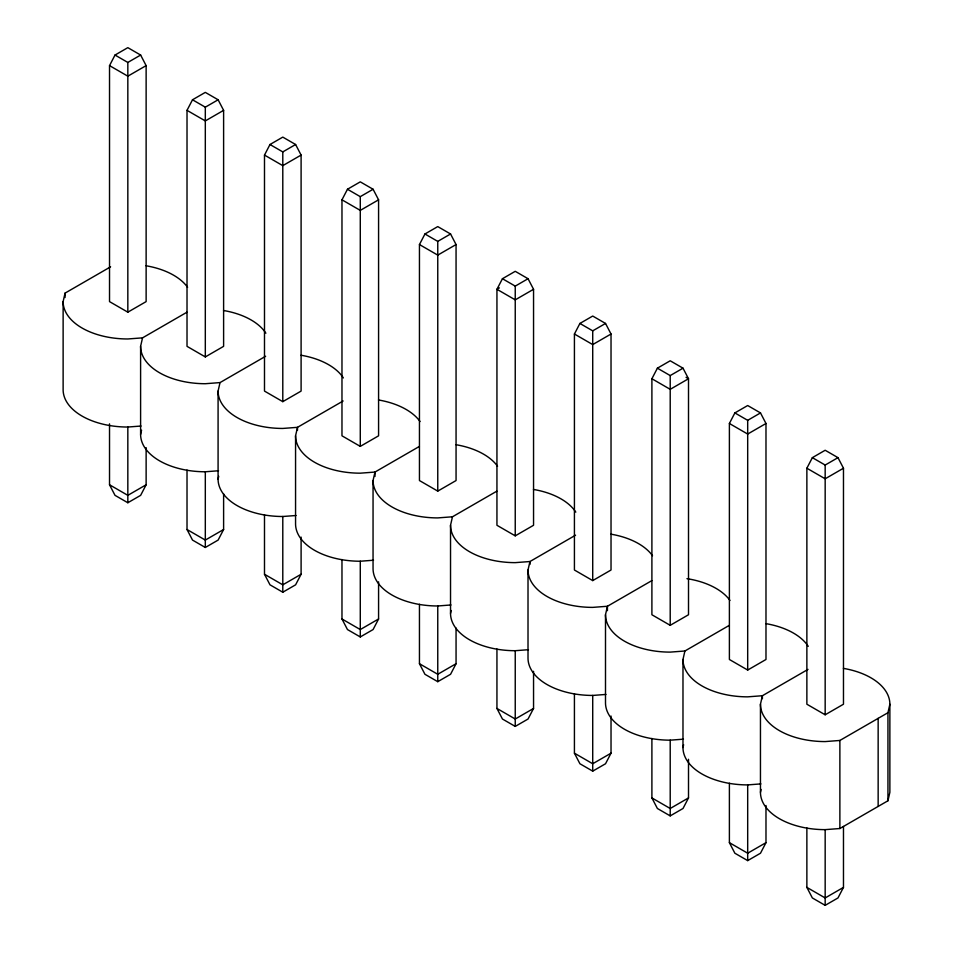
<?xml version="1.0" encoding="UTF-8"?>
<svg xmlns="http://www.w3.org/2000/svg" width="953" height="953" viewBox="0 0 953 953"><rect width="100%" height="100%" fill="white"/><g stroke="black" fill="none" stroke-linecap="round" stroke-linejoin="round"><path stroke-width="1.43" d="M141.068 426.027L127.833 427.039A64.709 37.358 0 0 1 63.124 389.67L63.124 301.613L65.054 293.119L110.596 266.828M218.547 470.758L205.312 471.771A64.709 37.358 0 0 1 140.603 434.413L140.603 346.344L142.533 337.862L186.931 312.227M140.603 434.413L141.568 430.16M296.038 515.502L282.791 516.502A64.709 37.358 0 0 1 218.082 479.145L218.082 391.087L220.024 382.594L265.637 356.255M218.082 479.145L218.725 476.309M373.516 560.233L360.282 561.234A64.709 37.358 0 0 1 295.561 523.876L295.561 435.819L297.503 427.325L343.128 400.987M450.995 604.964L437.761 605.977A64.709 37.358 0 0 1 373.052 568.607L373.052 480.55L374.982 472.057L419.38 446.433M528.474 649.696L515.239 650.708A64.709 37.358 0 0 1 450.531 613.351L450.531 525.282L452.472 516.788L496.858 491.164M450.531 613.351L451.174 610.516M605.965 694.427L592.718 695.44A64.709 37.358 0 0 1 528.01 658.082L528.01 570.013L529.951 561.531L575.564 535.193M683.444 739.171L670.209 740.171A64.709 37.358 0 0 1 605.5 702.814L605.5 614.756L607.43 606.263L651.828 580.627M760.923 783.902L747.688 784.903A64.709 37.358 0 0 1 682.979 747.545L682.979 659.488L684.909 650.994L729.307 625.359M682.979 747.545L683.623 744.722M843.393 668.375A64.709 37.358 0 0 1 889.876 704.219L889.876 792.277L887.946 800.77L839.879 828.526L825.167 829.646A64.709 37.358 0 0 1 760.458 792.277L760.458 704.219L762.4 695.726L808.013 669.387M760.458 792.277L761.102 789.453M887.946 800.77L887.946 712.713L889.876 704.219M109.524 65.614L115.015 55.048L127.833 47.65L140.639 55.048L146.131 65.614L146.131 301.613L127.833 312.179L109.524 301.613L109.524 65.614L127.833 76.18L146.131 65.614M187.014 110.345L192.506 99.779L205.312 92.381L218.13 99.779L223.61 110.345L223.61 346.344L205.312 356.922L187.014 346.344L187.014 110.345L205.312 120.912L223.61 110.345M264.493 155.077L269.985 144.511L282.791 137.113L295.609 144.511L301.1 155.077L301.1 391.087L282.791 401.654L264.493 391.087L264.493 155.077L282.791 165.643L301.1 155.077M146.131 447.636L146.131 484.779L140.639 495.346L127.833 502.743L115.015 495.346L109.524 484.779L109.524 423.859M341.972 199.82L347.464 189.254L360.282 181.856L373.088 189.254L378.579 199.82L378.579 435.819L360.282 446.385L341.972 435.819L341.972 199.82L360.282 210.387L378.579 199.82M223.61 493.845L223.61 529.511L218.13 540.077L205.312 547.475L192.506 540.077L187.014 529.511L187.014 470.079M419.451 244.552L424.943 233.985L437.761 226.588L450.566 233.985L456.058 244.552L456.058 480.55L437.761 491.117L419.451 480.55L419.451 244.552L437.761 255.118L456.058 244.552M301.1 537.099L301.1 574.254L295.609 584.82L282.791 592.218L269.985 584.82L264.493 574.254L264.493 514.811M502.434 278.717L496.942 289.283L496.942 525.282L515.239 535.848L533.549 525.282L533.549 289.283L528.057 278.717L515.239 271.319L502.434 278.717L515.239 286.114L528.057 278.717M378.579 581.83L378.579 618.985L373.088 629.552L360.282 636.949L347.464 629.552L341.972 618.985L341.972 559.542M574.421 334.015L579.912 323.448L592.718 316.051L605.536 323.448L611.028 334.015L611.028 570.013L592.718 580.591L574.421 570.013L574.421 334.015L592.718 344.581L611.028 334.015M456.058 628.051L456.058 663.717L450.566 674.283L437.761 681.681L424.943 674.283L419.451 663.717L419.451 604.273M651.9 378.746L657.391 368.18L670.209 360.782L683.015 368.18L688.507 378.746L688.507 614.756L670.209 625.323L651.9 614.756L651.9 378.746L670.209 389.324L688.507 378.746L686.065 377.34M533.549 671.305L533.549 708.448L528.057 719.015L515.239 726.412L502.434 719.015L496.942 708.448L496.942 649.005M729.39 423.489L734.87 412.923L747.688 405.525L760.494 412.923L765.986 423.489L765.986 659.488L747.688 670.054L729.39 659.488L729.39 423.489L747.688 434.056L765.986 423.489M611.028 716.037L611.028 753.18L605.536 763.746L592.718 771.144L579.912 763.746L574.421 753.18L574.421 693.748M806.869 468.221L812.361 457.654L825.167 450.257L837.985 457.654L843.476 468.221L843.476 704.219L825.167 714.786L806.869 704.219L806.869 468.221L825.167 478.787L843.476 468.221M688.507 759.279L688.507 797.923L683.015 808.489L670.209 815.887L657.391 808.489L651.9 797.923L651.9 738.48M765.986 805.499L765.986 842.655L760.494 853.221L747.688 860.619L734.87 853.221L729.39 842.655L729.39 783.211M843.476 826.454L843.476 887.386L837.985 897.952L825.167 905.35L812.361 897.952L806.869 887.386L806.869 827.943M115.015 55.048L127.833 62.445L140.639 55.048M192.506 99.779L205.312 107.177L218.13 99.779M269.985 144.511L282.791 151.908L295.609 144.511M347.464 189.254L360.282 196.652L373.088 189.254M424.943 233.985L437.761 241.383L450.566 233.985M146.131 484.779L127.833 495.346L109.524 484.779M499.384 287.877L496.942 289.283L515.239 299.85L533.549 289.283M223.61 529.511L205.312 540.077L187.014 529.511M579.912 323.448L592.718 330.846L605.536 323.448M301.1 574.254L282.791 584.82L264.493 574.254M657.391 368.18L670.209 375.577L683.015 368.18M378.579 618.985L360.282 629.552L341.972 618.985M734.87 412.923L747.688 420.321L760.494 412.923M456.058 663.717L437.761 674.283L419.451 663.717M812.361 457.654L825.167 465.052L837.985 457.654M533.549 708.448L515.239 719.015L496.942 708.448M611.028 753.18L592.718 763.746L574.421 753.18M688.507 797.923L670.209 808.489L651.9 797.923M760.458 704.219A64.709 37.358 0 0 0 825.167 741.577L839.879 740.457L887.946 712.713M765.986 842.655L747.688 853.221L729.39 842.655M843.476 887.386L825.167 897.952L806.869 887.386M142.533 337.862L127.833 338.97A64.709 37.358 0 0 1 63.124 301.613M220.024 382.594L205.312 383.714A64.709 37.358 0 0 1 140.603 346.344M452.472 516.788L437.761 517.908A64.709 37.358 0 0 1 373.052 480.55M684.909 650.994L670.209 652.114A64.709 37.358 0 0 1 605.5 614.756M878.154 718.359L878.154 806.429M839.879 740.457L839.879 828.526M825.167 465.052L825.167 714.786M825.167 829.598L825.167 905.35M762.4 698.668L762.4 695.726L747.688 696.846A64.709 37.358 0 0 1 682.979 659.488M747.688 420.321L747.688 670.054M747.688 784.867L747.688 860.619M670.209 375.577L670.209 625.323M670.209 740.124L670.209 815.887M607.43 610.659L607.43 606.263L592.718 607.383A64.709 37.358 0 0 1 528.01 570.013M592.718 330.846L592.718 580.591M592.718 695.392L592.718 771.144M529.951 564.462L529.951 561.531L515.239 562.639A64.709 37.358 0 0 1 450.531 525.282M515.239 286.114L515.239 535.848M515.239 650.661L515.239 726.412M437.761 241.383L437.761 491.117M437.761 605.929L437.761 681.681M374.982 476.464L374.982 472.057L360.282 473.176A64.709 37.358 0 0 1 295.561 435.819M360.282 196.652L360.282 446.385M360.282 561.198L360.282 636.949M297.503 430.256L297.503 427.325L282.791 428.445A64.709 37.358 0 0 1 218.082 391.087M282.791 151.908L282.791 401.654M282.791 516.455L282.791 592.218M205.312 107.177L205.312 356.922M205.312 471.723L205.312 547.475M127.833 62.445L127.833 312.179M127.833 426.992L127.833 502.743M65.054 293.119L65.054 297.527M146.047 265.768A64.709 37.358 0 0 1 187.61 287.318M223.526 310.499A64.709 37.358 0 0 1 265.875 333.193M765.902 623.643A64.709 37.358 0 0 1 808.251 646.337M301.017 355.231A64.709 37.358 0 0 1 343.366 377.924M686.958 578.662A64.709 37.358 0 0 1 729.986 600.461M378.496 399.974A64.709 37.358 0 0 1 420.059 421.524M610.944 534.168A64.709 37.358 0 0 1 652.507 555.718M455.975 444.706A64.709 37.358 0 0 1 497.549 466.255M533.454 489.437A64.709 37.358 0 0 1 575.803 512.13"/></g></svg>
